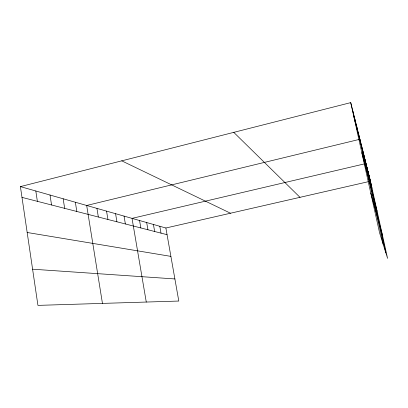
<?xml version="1.0" encoding="UTF-8"?>
<svg xmlns="http://www.w3.org/2000/svg" width="408" height="408" viewBox="0 0 408 408"><rect width="100%" height="100%" fill="white"/><g stroke="black" fill="none" stroke-linecap="round" stroke-linejoin="round"><path stroke-width="0.61" d="M20.4 186.609L165.877 228.006L178.801 301.048L37.934 305.378L20.4 186.609L350.727 102.622L370.449 181.208L387.6 258.427L379.578 232.81L350.727 102.622M165.877 228.006L368.597 181.631M32.594 269.198L174.894 278.945M27.173 232.484L170.901 256.382M21.991 197.38L167.061 234.687M121.742 160.844L230.505 213.221M233.774 132.36L299.992 197.324M370.77 193.071L382.408 235.049M361.85 152.816L377.109 211.191M353.338 114.398L372.02 188.266M369.658 178.066L371.27 185.314M368.827 174.741L370.479 182.192M367.945 171.217L369.643 178.882M367.006 167.484L368.755 175.379M385.81 252.71L366.007 163.516L132.034 218.372L146.273 302.048M364.951 159.293L366.812 167.678M363.819 154.785L365.741 163.445M362.61 149.966L364.594 158.916M361.315 144.804L363.365 154.066M383.341 244.826L359.922 139.256L86.68 205.469L102.449 303.394M358.372 133.095L360.585 143.06M356.699 126.424L358.999 136.787M354.878 119.177L357.275 129.968M352.9 111.272L355.394 122.538M159.814 226.277L161.017 233.131M153.428 224.461L154.652 231.494M146.686 222.544L147.936 229.77M139.567 220.519L140.842 227.945M124.047 216.102L125.373 223.966M115.571 213.69L116.923 221.794M106.554 211.125L107.931 219.484M96.941 208.391L98.348 217.015M75.347 202.246L76.816 211.477M63.163 198.778L64.658 208.355M50.026 195.039L51.551 204.984M35.817 190.995L37.373 201.338"/></g></svg>
